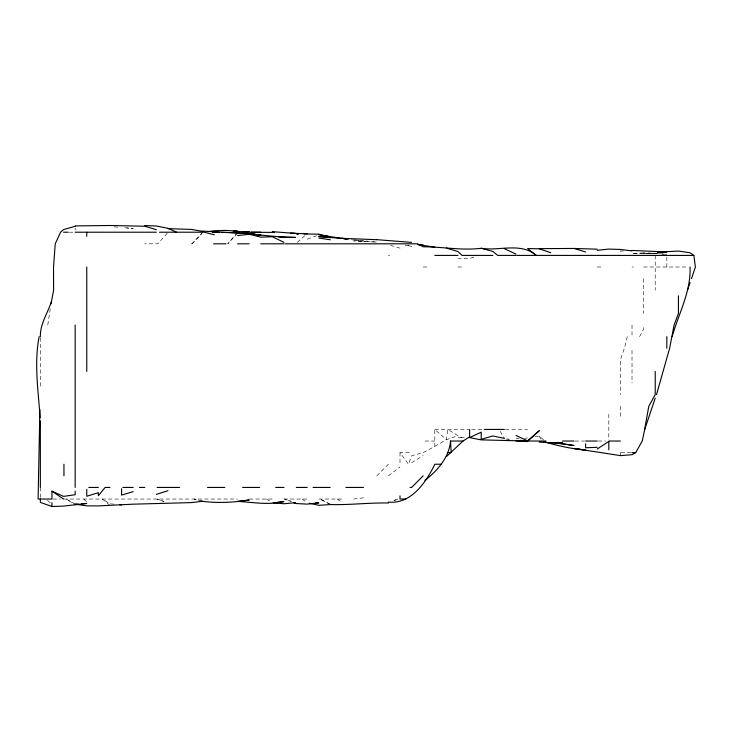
<?xml version="1.0" encoding="UTF-8"?>
<svg xmlns="http://www.w3.org/2000/svg" width="732" height="732" viewBox="0 0 732 732"><rect width="100%" height="100%" fill="white"/><g stroke="black" fill="none" stroke-linecap="round" stroke-linejoin="round"><path stroke-width="0.55" stroke-dasharray="3.66 2.75" d="M47.781 325.026L50.654 306.04M627.306 336.619L624.423 348.222L620.416 359.824L620.416 394.63M639.603 336.619L643.62 329.08L643.62 325.026M237.58 232.209L227.734 243.811L237.58 233.316M167.244 233.197L157.865 243.811L144.762 243.811M191.171 243.811L192.04 243.811L202.773 232.209M192.04 243.811L202.005 233.481M376.788 475.837L388.39 464.234L389.451 464.234M297.238 242.356L305.528 235.063M388.39 475.837L399.992 466.961M411.594 462.688L423.197 455.606M434.799 446.392L446.401 439.648L458.003 435.659L447.838 429.437L446.401 439.648L434.799 429.437L434.799 446.392L423.197 452.632L411.594 455.78L408.511 464.234L399.992 452.632L411.594 452.632M394.255 500.633L398.162 499.041L393.816 500.395M307.184 239.181L317.734 235.338M473.888 257.115L469.605 258.478L458.003 258.268M534.991 436.766L539.209 436.052L544.178 440.325M353.593 499.041L365.195 497.623M516.005 438.788L519.171 438.578M524.441 438.221L527.607 438.01M623.582 250.93L620.416 251.103L623.582 251.058M69.247 232.209L73.804 232.209M388.39 255.413L389.708 255.413M423.197 267.015L426.783 267.015M458.003 267.015L461.535 267.015M597.211 267.015L601.146 267.015M632.018 267.015L633.427 267.015M643.62 267.015L686.451 267.015M434.799 429.437L469.605 429.437M471.71 429.437L482.278 429.437M505.464 429.437L527.607 429.437M425.054 441.039L434.799 441.039M575.068 441.039L584.557 441.039M598.273 441.039L605.657 441.039M620.919 452.632L632.018 452.632M53.015 499.041L60.39 499.041M63.556 499.041L237.58 499.041M249.374 499.041L272.377 499.041M283.979 499.041L307.184 499.041M318.786 499.041L341.99 499.041M509.682 439.2L505.464 439.017L508.621 439.191M114.183 226.893L119.453 227.277M665.772 254.352L655.222 253.473L643.62 253.528L655.222 253.235L666.825 254.443M114.183 504.183L109.965 503.781L102.343 499.041L109.965 505.373M124.724 227.789L133.169 228.741L126.837 227.789M353.593 239.62L376.788 242.136L353.593 240.865L365.195 241.35L351.479 239.748M201.693 500.963L194.163 499.041L198.464 500.413M390.504 245.321L399.992 248.175M291.62 501.356L284.675 499.041L290.622 501.475M330.388 504.284L320.03 499.041L329.446 504.055M75.158 504.183L66.301 499.041L74.271 504.192M266.494 499.041L272.377 502.591M337.26 499.041L341.99 502.463M302.078 499.041L307.184 502.765M47.479 500.386L51.954 504.421M83.887 499.041L86.76 501.969M539.209 436.052L541.598 440.207M500.231 431.285L504.403 438.678M666.825 257.097L666.825 267.015M655.222 255.413L655.222 290.22M643.62 278.618L643.62 313.424M632.018 325.026L632.018 336.619M632.018 350.381L632.018 383.028M620.416 406.233L620.416 417.835M608.814 414.239L608.814 439.978M399.992 452.632L399.992 464.234M75.158 228.219L75.158 230.132M40.352 337.681L40.352 388.033M40.352 487.439L40.352 497.989M298.748 234.313L296.634 234.487L298.748 234.377M643.62 252.879L632.018 253.702L655.222 253.254L643.62 252.879M464.326 437.608L458.003 437.663L464.326 437.626M620.416 452.632L620.416 455.633L620.416 452.632M411.594 246.291L405.272 245.22L411.594 246.291M164.032 501.521L157.133 499.041L164.032 501.53"/><path stroke-width="1.1" d="M39.876 409.398L38.101 499.041L51.954 499.041L51.954 491.172L63.556 496.388L75.158 494.741L75.158 491.135M39.153 336.619C33.947 363.548 38.339 390.806 40.114 417.835M656.485 394.63L669.661 348.222L674.081 325.026L678.427 313.424L678.427 295.801M644.618 429.437L648.808 406.233L655.222 394.63L655.222 371.426M51.002 303.926L53.601 290.22L53.528 267.015L55.257 243.811L60.546 232.209L63.556 229.601L75.158 226.316M424.88 480.448C437.343 470.786 449.173 457.372 450.528 441.039L463.036 441.039L469.605 436.858L469.605 429.437M672.186 336.619C678.582 313.598 691.154 291.446 690.029 267.015M687.494 290.22L690.029 282.561M691.502 278.618L695.4 267.015L693.863 255.413L690.029 252.741L678.427 251.085L657.336 252.083M655.222 398.181L644.727 429.437L642.239 441.039L635.705 452.632L632.018 454.691L620.416 455.633L574.016 448.432L585.618 450.116C571.527 448.716 557.519 445.907 544.022 441.652M51.35 301.822C47.553 313.269 40.013 324.239 40.352 336.619M463.036 441.039L446.401 456.603M423.197 475.837L411.594 487.439L410.076 487.439M527.607 441.039L539.209 430.8L527.607 441.039L481.199 439.877L469.605 437.599L481.199 432.191L481.199 439.365L492.801 435.952L504.403 438.395M388.39 502.088C411 504.531 426.289 482.159 434.799 464.234L440.893 464.234M597.211 449.036L608.814 441.433L608.814 449.796M156.364 494.374L167.967 490.705M133.169 491.657L121.567 495.097L121.567 488.72M208.254 231.614L214.375 230.708L225.978 230.388L237.58 231.257L233.362 231.22M202.773 501.237L191.171 502.619L133.169 504.174L98.362 505.913L86.76 505.839L75.158 504.183L75.158 504.769L63.556 506.105L51.954 506.498L40.352 502.408L40.352 499.041M237.58 235.594L249.182 234.24L260.775 237.15L272.377 236.747L283.979 242.365M75.158 504.769L86.76 503.47L81.49 503.79M597.211 250.326L608.814 249.081L620.416 249.447L632.018 250.93M550.812 252.723L539.209 248.807L527.607 248.551L536.227 255.413C520.909 242.063 499.462 251.259 481.199 248.285C461.919 250.701 442.549 246.757 423.197 246.794L417.588 243.811L285.187 243.811M277.657 502.125L283.979 501.557C268.69 505.309 253.016 502.271 237.58 501.411L249.182 499.983C233.151 502.619 216.635 503.314 200.623 501.1M242.594 232.117L249.182 231.541M304.018 233.865L318.786 234.222L330.388 236.903L323.004 235.667M212.399 232.245L215.08 232.209M75.158 504.183L78.324 503.991M597.211 249.182L574.016 248.45L539.209 248.651M597.211 447.316L585.618 447.774L585.618 443.775M388.39 503.012C369.01 502.6 349.75 505.098 330.388 504.558L318.786 505.309L309.297 503.232M75.158 225.914L109.965 225.502L144.762 226.234L156.364 229.72M290.311 233.142L307.184 233.847M657.336 252.147L666.825 251.964L632.018 250.445M233.362 231.019L247.315 232.209M63.556 232.209L68.195 232.209M75.158 232.209L156.364 232.209M159.439 232.209L204.237 232.209L214.375 234.78M212.399 232.209L214.375 232.209M242.594 232.209L260.775 232.209M213.561 243.811L225.978 243.811M237.58 243.811L249.182 243.811M260.775 243.811L283.979 243.811M434.799 255.413L458.003 255.413M492.801 255.413L461.993 255.413L458.003 251.561L446.401 248.111M516.005 255.413L497.723 255.413L492.801 251.396L481.199 248.285M516.993 255.413L693.863 255.413M484.209 429.437L504.403 429.437M516.005 441.012L546.045 441.039M562.414 441.039L574.016 441.039M585.618 441.039L597.211 441.039M609.143 441.039L620.416 441.039M448.194 452.632L451.187 452.632L450.528 441.039M632.018 452.632L635.705 452.632M88.782 487.439L98.362 487.439M109.965 487.439L105.134 487.439L98.362 495.71L98.362 492.645L86.76 496.278L86.76 489.296M122.848 487.439L133.169 487.439M139.455 487.439L144.762 487.439M157.106 487.439L179.569 487.439M207.513 487.439L224.77 487.439M242.649 487.439L259.595 487.439M275.726 487.439L283.979 487.439M296.314 487.439L307.184 487.439M313.095 487.439L330.178 487.439M345.879 487.439L363.484 487.439M405.995 499.041L399.992 499.041L399.992 495.848M556.082 442.494L562.414 442.549L550.812 442.869L539.209 442.073M315.62 502.838L318.786 502.875L307.184 504.119L295.582 503.506L293.596 502.701M291.363 233.407L295.582 233.453L272.377 231.66M251.286 232.245L274.491 232.41M214.375 232.273L219.646 232.419M221.759 232.474C246.51 232.282 270.858 237.333 295.582 237.415L278.709 237.012M144.762 225.575L156.364 225.987L167.967 228.302L176.568 232.209M167.967 228.649L191.171 229.4L202.773 231.349M202.773 231.102L249.182 233.645L260.775 235.173L249.182 233.435L255.505 234.579M417.926 244.662L434.799 247.151M376.788 239.657L411.594 242.402M376.788 239.693L341.99 238.348L319.838 235.073M330.388 237.708L318.786 236.463L341.99 238.495M520.15 441.039L527.607 441.625M520.223 440.316L525.503 440.765M119.453 504.696L121.567 504.897M273.439 502.692L283.979 503.753L295.582 502.674L295.582 503.506M417.926 244.461L423.197 244.991M347.261 238.971L341.99 238.367L346.209 238.98M341.99 238.275L348.313 239.007M550.812 442.448L574.016 445.504L555.03 442.586M318.786 238.046L330.388 239.794M257.618 234.963L259.723 235.347M574.016 248.45L585.618 251.991M516.005 435.494L527.607 440.838M504.403 248.706L516.005 254.123M51.954 491.172L63.556 499.041M63.949 464.234L63.959 475.837M666.825 336.619L666.825 348.222M318.786 234.222L318.786 234.954M86.76 232.209L86.76 236.308M86.76 267.015L86.76 371.426M75.158 325.026L75.158 487.439M51.954 502.646L51.954 506.498M40.352 420.955L40.352 487.439"/></g></svg>
